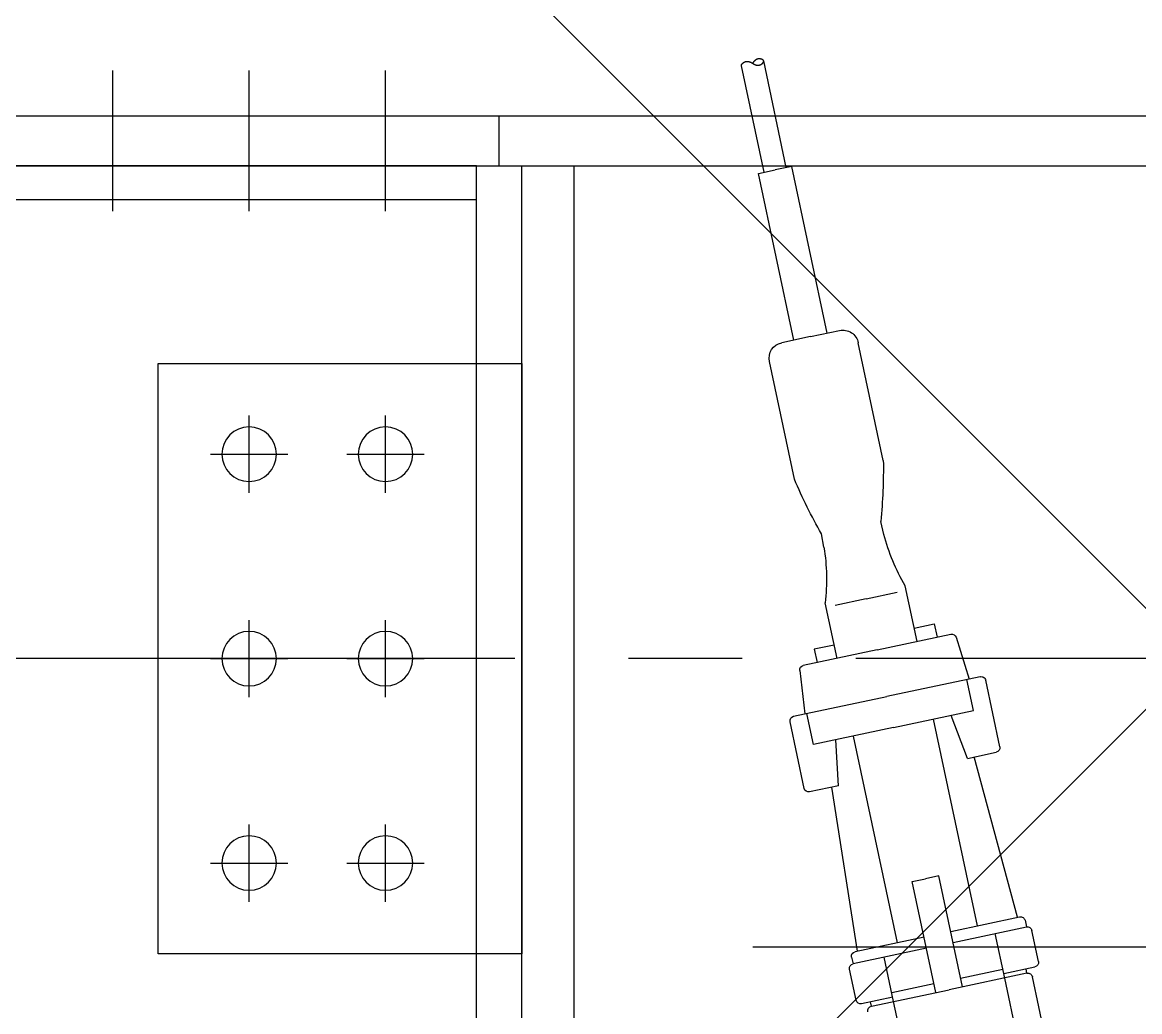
# Model space of a CAD drawing. Extents: x -668440 to 1010955, y -1678500 to 210463.
# Drawn here: x -633177 to -628260, y -895633 to -891277 of the extents above; entities that cross this region are included whole.
import ezdxf

# ---------------------------------------------------------------- set-up
doc = ezdxf.new("R2010")
doc.units = 0
doc.header["$MEASUREMENT"] = 0
doc.linetypes.add('CENTER', pattern=[2, 1.25, -0.25, 0.25, -0.25])
doc.layers.get('0').update_dxf_attribs({"color": 3, "linetype": 'CONTINUOUS'})
doc.layers.add('00_ADDL', color=253, linetype='CONTINUOUS', plot=False)
for name, color, linetype in [('100', 5, 'CENTER'), ('BEAM_H-434x299x10x15x13', 7, 'CONTINUOUS'), ('BOLT', 4, 'CONTINUOUS'), ('COL_H-594x302x14x23x13', 7, 'CONTINUOUS'), ('ctp400-40-60-60-0-0-M22', 7, 'CONTINUOUS'), ('SH400-12-3-3-M22@90(0.0)', 7, 'CONTINUOUS'), ('SP400-40-60-60-0-0-M22-200-K6-614-322-0-168-TYPE2', 7, 'CONTINUOUS'), ('注記', 3, 'CONTINUOUS')]:
    doc.layers.add(name, color=color, linetype=linetype)

# ---------------------------------------------------------------- blocks, each defined once
blk = doc.blocks.new('tc02')
at = {"layer": '注記', "color": 4, "linetype": 'Continuous'}
for p, q in [((-18565.46, 32787.62), (-18565.46, 32677.62)), ((-18627.46, 32765.62), (-18627.46, 32675.62)), ((-18577.46, 32765.62), (-18577.46, 32675.62)), ((-18627.46, 32673.62), (-18641.46, 32673.62)), ((-18637.46, 32675.62), (-18602.46, 32675.62)), ((-18637.46, 32675.62), (-18637.46, 32673.62)), ((-18627.46, 32675.62), (-18627.46, 32655.62)), ((-18608.46, 32675.62), (-18608.46, 32625.62)), ((-18567.46, 32675.62), (-18602.46, 32675.62)), ((-18596.46, 32675.62), (-18596.46, 32625.62)), ((-18577.46, 32675.62), (-18577.46, 32655.62)), ((-18577.46, 32673.62), (-18563.46, 32673.62)), ((-18567.46, 32675.62), (-18567.46, 32673.62)), ((-18643.46, 32671.62), (-18643.46, 32657.62)), ((-18608.46, 32671.62), (-18627.46, 32671.62)), ((-18596.46, 32671.62), (-18577.46, 32671.62)), ((-18561.46, 32671.62), (-18561.46, 32657.62)), ((-18608.46, 32655.62), (-18641.46, 32655.62)), ((-18641.46, 32652.62), (-18641.46, 32655.62)), ((-18596.46, 32655.62), (-18563.46, 32655.62)), ((-18563.46, 32652.62), (-18563.46, 32655.62)), ((-18608.46, 32650.62), (-18639.46, 32650.62)), ((-18638.46, 32650.62), (-18634.46, 32577.62)), ((-18620.46, 32650.62), (-18620.46, 32557.62)), ((-18596.46, 32650.62), (-18565.46, 32650.62)), ((-18584.46, 32650.62), (-18584.46, 32557.62)), ((-18566.46, 32650.62), (-18570.46, 32577.62)), ((-18608.46, 32625.62), (-18602.46, 32625.62)), ((-18596.46, 32625.62), (-18602.46, 32625.62)), ((-18646.46, 32575.62), (-18646.46, 32545.62)), ((-18631.46, 32577.62), (-18644.46, 32577.62)), ((-18631.46, 32577.62), (-18628.46, 32557.62)), ((-18573.46, 32577.62), (-18576.46, 32557.62)), ((-18573.46, 32577.62), (-18560.46, 32577.62)), ((-18558.46, 32575.62), (-18558.46, 32545.62)), ((-18602.46, 32557.62), (-18638.46, 32557.62)), ((-18638.46, 32557.62), (-18638.46, 32543.62)), ((-18602.46, 32557.62), (-18566.46, 32557.62)), ((-18566.46, 32557.62), (-18566.46, 32543.62)), ((-18644.46, 32543.62), (-18602.46, 32543.62)), ((-18637.63, 32524.43), (-18639.46, 32543.62)), ((-18560.46, 32543.62), (-18602.46, 32543.62)), ((-18567.29, 32524.43), (-18565.46, 32543.62)), ((-18602.46, 32522.62), (-18635.64, 32522.62)), ((-18629.46, 32516.62), (-18629.46, 32522.62)), ((-18620.46, 32522.62), (-18620.46, 32497.62)), ((-18602.46, 32522.62), (-18569.28, 32522.62)), ((-18584.46, 32522.62), (-18584.46, 32497.62)), ((-18575.46, 32516.62), (-18575.46, 32522.62)), ((-18620.46, 32516.62), (-18629.46, 32516.62)), ((-18584.46, 32516.62), (-18575.46, 32516.62)), ((-18602.46, 32499.62), (-18616.46, 32499.62)), ((-18602.46, 32499.62), (-18588.46, 32499.62)), ((-18615.94, 32473.61), (-18615.81, 32467.61)), ((-18588.98, 32473.61), (-18589.11, 32467.61)), ((-18622.46, 32441.62), (-18622.46, 32388.62)), ((-18582.46, 32441.62), (-18582.46, 32388.62)), ((-18602.46, 32381.62), (-18615.46, 32381.62)), ((-18609.96, 32381.62), (-18609.96, 32306.62)), ((-18602.46, 32381.62), (-18589.46, 32381.62)), ((-18594.96, 32381.62), (-18594.96, 32306.62)), ((-18609.96, 32306.62), (-18602.46, 32306.62)), ((-18607.46, 32306.62), (-18607.46, 32258.62)), ((-18594.96, 32306.62), (-18602.46, 32306.62)), ((-18597.46, 32306.62), (-18597.46, 32258.62)), ((-18607.46, 32258.62), (-18607.46, 32258.6)), ((-18607.46, 32258.6), (-18607.46, 32258.58)), ((-18607.46, 32258.58), (-18607.46, 32258.57)), ((-18607.46, 32258.57), (-18607.46, 32258.55)), ((-18607.46, 32258.55), (-18607.45, 32258.54)), ((-18607.45, 32258.54), (-18607.45, 32258.52)), ((-18607.45, 32258.52), (-18607.45, 32258.5)), ((-18607.45, 32258.5), (-18607.45, 32258.49)), ((-18607.45, 32258.49), (-18607.44, 32258.47)), ((-18607.44, 32258.47), (-18607.44, 32258.45)), ((-18607.44, 32258.45), (-18607.43, 32258.44)), ((-18607.43, 32258.44), (-18607.43, 32258.42)), ((-18607.43, 32258.42), (-18607.42, 32258.41)), ((-18607.42, 32258.41), (-18607.41, 32258.39)), ((-18607.41, 32258.39), (-18607.41, 32258.37)), ((-18607.41, 32258.37), (-18607.4, 32258.36)), ((-18607.4, 32258.36), (-18607.39, 32258.34)), ((-18607.39, 32258.34), (-18607.38, 32258.32)), ((-18607.38, 32258.32), (-18607.37, 32258.31)), ((-18607.37, 32258.31), (-18607.37, 32258.29)), ((-18607.37, 32258.29), (-18607.36, 32258.28)), ((-18607.36, 32258.28), (-18607.35, 32258.26)), ((-18607.35, 32258.26), (-18607.34, 32258.24)), ((-18607.34, 32258.24), (-18607.32, 32258.23)), ((-18607.32, 32258.23), (-18607.31, 32258.21)), ((-18607.31, 32258.21), (-18607.3, 32258.19)), ((-18607.3, 32258.19), (-18607.29, 32258.18)), ((-18607.29, 32258.18), (-18607.27, 32258.16)), ((-18607.27, 32258.16), (-18607.26, 32258.15)), ((-18607.26, 32258.15), (-18607.25, 32258.13)), ((-18607.25, 32258.13), (-18607.23, 32258.11)), ((-18607.23, 32258.11), (-18607.22, 32258.1)), ((-18607.22, 32258.1), (-18607.2, 32258.08)), ((-18607.2, 32258.08), (-18607.19, 32258.06)), ((-18607.19, 32258.06), (-18607.17, 32258.05)), ((-18607.17, 32258.05), (-18607.15, 32258.03)), ((-18607.15, 32258.03), (-18607.14, 32258.02)), ((-18607.14, 32258.02), (-18607.12, 32258)), ((-18607.12, 32258), (-18607.1, 32257.98)), ((-18607.1, 32257.98), (-18607.08, 32257.97)), ((-18607.08, 32257.97), (-18607.06, 32257.95)), ((-18607.06, 32257.95), (-18607.04, 32257.93)), ((-18607.04, 32257.93), (-18607.02, 32257.92)), ((-18607.02, 32257.92), (-18607, 32257.9)), ((-18607, 32257.9), (-18606.98, 32257.89)), ((-18606.98, 32257.89), (-18606.96, 32257.87)), ((-18606.96, 32257.87), (-18606.94, 32257.85)), ((-18606.94, 32257.85), (-18606.91, 32257.84)), ((-18606.91, 32257.84), (-18606.89, 32257.82)), ((-18606.89, 32257.82), (-18606.87, 32257.8)), ((-18606.87, 32257.8), (-18606.84, 32257.79)), ((-18606.84, 32257.79), (-18606.82, 32257.77)), ((-18606.82, 32257.77), (-18606.8, 32257.76)), ((-18606.8, 32257.76), (-18606.77, 32257.74)), ((-18606.77, 32257.74), (-18606.74, 32257.72)), ((-18606.74, 32257.72), (-18606.72, 32257.71)), ((-18606.72, 32257.71), (-18606.69, 32257.69)), ((-18606.69, 32257.69), (-18606.66, 32257.67)), ((-18606.66, 32257.67), (-18606.64, 32257.66)), ((-18606.64, 32257.66), (-18606.61, 32257.64)), ((-18606.61, 32257.64), (-18606.58, 32257.63)), ((-18606.58, 32257.63), (-18606.55, 32257.61)), ((-18606.55, 32257.61), (-18606.52, 32257.59)), ((-18606.52, 32257.59), (-18606.49, 32257.58)), ((-18606.49, 32257.58), (-18606.43, 32257.54)), ((-18606.43, 32257.54), (-18606.37, 32257.51)), ((-18606.37, 32257.51), (-18606.31, 32257.49)), ((-18606.31, 32257.49), (-18606.25, 32257.46)), ((-18606.25, 32257.46), (-18606.18, 32257.43)), ((-18606.18, 32257.43), (-18606.12, 32257.41)), ((-18606.12, 32257.41), (-18606.06, 32257.39)), ((-18606.06, 32257.39), (-18606, 32257.37)), ((-18606, 32257.37), (-18605.94, 32257.35)), ((-18605.94, 32257.35), (-18605.88, 32257.33)), ((-18605.88, 32257.33), (-18605.82, 32257.31)), ((-18605.82, 32257.31), (-18605.75, 32257.3)), ((-18605.75, 32257.3), (-18605.69, 32257.28)), ((-18605.69, 32257.28), (-18605.63, 32257.27)), ((-18605.63, 32257.27), (-18605.57, 32257.26)), ((-18605.57, 32257.26), (-18605.51, 32257.25)), ((-18605.51, 32257.25), (-18605.45, 32257.24)), ((-18605.45, 32257.24), (-18605.38, 32257.24)), ((-18605.38, 32257.24), (-18605.32, 32257.23)), ((-18605.32, 32257.23), (-18605.26, 32257.23)), ((-18605.26, 32257.23), (-18605.2, 32257.23)), ((-18605.2, 32257.23), (-18605.13, 32257.23)), ((-18605.13, 32257.23), (-18605.07, 32257.23)), ((-18605.07, 32257.23), (-18605.01, 32257.24)), ((-18605.01, 32257.24), (-18604.95, 32257.24)), ((-18604.95, 32257.24), (-18604.88, 32257.25)), ((-18604.88, 32257.25), (-18604.82, 32257.25)), ((-18604.82, 32257.25), (-18604.76, 32257.26)), ((-18604.76, 32257.26), (-18604.7, 32257.27)), ((-18604.7, 32257.27), (-18604.63, 32257.29)), ((-18604.63, 32257.29), (-18604.57, 32257.3)), ((-18604.57, 32257.3), (-18604.51, 32257.32)), ((-18604.51, 32257.32), (-18604.44, 32257.33)), ((-18604.44, 32257.33), (-18604.38, 32257.35)), ((-18604.38, 32257.35), (-18604.32, 32257.37)), ((-18604.32, 32257.37), (-18604.26, 32257.39)), ((-18604.26, 32257.39), (-18604.19, 32257.42)), ((-18604.19, 32257.42), (-18604.13, 32257.44)), ((-18604.13, 32257.44), (-18604.07, 32257.47)), ((-18604.07, 32257.47), (-18604, 32257.5)), ((-18604, 32257.5), (-18603.94, 32257.52)), ((-18603.94, 32257.52), (-18603.88, 32257.56)), ((-18603.88, 32257.56), (-18603.81, 32257.59)), ((-18603.81, 32257.59), (-18603.75, 32257.62)), ((-18603.75, 32257.62), (-18603.68, 32257.66)), ((-18603.68, 32257.66), (-18603.62, 32257.69)), ((-18603.62, 32257.69), (-18603.56, 32257.73)), ((-18603.56, 32257.73), (-18603.49, 32257.77)), ((-18603.49, 32257.77), (-18603.43, 32257.81)), ((-18603.43, 32257.81), (-18603.36, 32257.86)), ((-18603.36, 32257.86), (-18603.3, 32257.9)), ((-18603.3, 32257.9), (-18603.24, 32257.95)), ((-18603.24, 32257.95), (-18603.17, 32257.99)), ((-18603.17, 32257.99), (-18603.11, 32258.04)), ((-18603.11, 32258.04), (-18603.04, 32258.09)), ((-18603.04, 32258.09), (-18602.98, 32258.15)), ((-18602.98, 32258.15), (-18602.91, 32258.2)), ((-18602.91, 32258.2), (-18602.85, 32258.25)), ((-18602.85, 32258.25), (-18602.78, 32258.31)), ((-18602.78, 32258.31), (-18602.72, 32258.37)), ((-18602.72, 32258.37), (-18602.66, 32258.43)), ((-18602.66, 32258.43), (-18602.59, 32258.49)), ((-18602.59, 32258.49), (-18602.53, 32258.55)), ((-18602.53, 32258.55), (-18602.46, 32258.62)), ((-18602.46, 32258.62), (-18602.4, 32258.68)), ((-18602.4, 32258.55), (-18602.46, 32258.62)), ((-18602.4, 32258.68), (-18602.33, 32258.74)), ((-18602.33, 32258.49), (-18602.4, 32258.55)), ((-18602.33, 32258.74), (-18602.27, 32258.8)), ((-18602.27, 32258.43), (-18602.33, 32258.49)), ((-18602.27, 32258.8), (-18602.2, 32258.86)), ((-18602.2, 32258.37), (-18602.27, 32258.43)), ((-18602.2, 32258.86), (-18602.14, 32258.92)), ((-18602.14, 32258.31), (-18602.2, 32258.37)), ((-18602.14, 32258.92), (-18602.07, 32258.98)), ((-18602.07, 32258.25), (-18602.14, 32258.31)), ((-18602.07, 32258.98), (-18602.01, 32259.03)), ((-18602.01, 32258.2), (-18602.07, 32258.25)), ((-18602.01, 32259.03), (-18601.94, 32259.09)), ((-18601.94, 32258.15), (-18602.01, 32258.2)), ((-18601.94, 32259.09), (-18601.88, 32259.14)), ((-18601.88, 32258.09), (-18601.94, 32258.15)), ((-18601.88, 32259.14), (-18601.81, 32259.19)), ((-18601.81, 32258.04), (-18601.88, 32258.09)), ((-18601.81, 32259.19), (-18601.75, 32259.24)), ((-18601.75, 32257.99), (-18601.81, 32258.04)), ((-18601.75, 32259.24), (-18601.69, 32259.29)), ((-18601.69, 32257.95), (-18601.75, 32257.99)), ((-18601.69, 32259.29), (-18601.62, 32259.33)), ((-18601.62, 32257.9), (-18601.69, 32257.95)), ((-18601.62, 32259.33), (-18601.56, 32259.38)), ((-18601.56, 32257.86), (-18601.62, 32257.9)), ((-18601.56, 32259.38), (-18601.49, 32259.42)), ((-18601.49, 32257.81), (-18601.56, 32257.86)), ((-18601.49, 32259.42), (-18601.43, 32259.46)), ((-18601.43, 32257.77), (-18601.49, 32257.81)), ((-18601.43, 32259.46), (-18601.36, 32259.5)), ((-18601.36, 32257.73), (-18601.43, 32257.77)), ((-18601.36, 32259.5), (-18601.3, 32259.54)), ((-18601.3, 32257.69), (-18601.36, 32257.73)), ((-18601.3, 32259.54), (-18601.24, 32259.58)), ((-18601.24, 32257.66), (-18601.3, 32257.69)), ((-18601.24, 32259.58), (-18601.17, 32259.61)), ((-18601.17, 32257.62), (-18601.24, 32257.66)), ((-18601.17, 32259.61), (-18601.11, 32259.65)), ((-18601.11, 32257.59), (-18601.17, 32257.62)), ((-18601.11, 32259.65), (-18601.05, 32259.68)), ((-18601.05, 32257.56), (-18601.11, 32257.59)), ((-18601.05, 32259.68), (-18600.98, 32259.71)), ((-18600.98, 32257.52), (-18601.05, 32257.56)), ((-18600.98, 32259.71), (-18600.92, 32259.74)), ((-18600.92, 32257.5), (-18600.98, 32257.52)), ((-18600.92, 32259.74), (-18600.86, 32259.77)), ((-18600.86, 32257.47), (-18600.92, 32257.5)), ((-18600.86, 32259.77), (-18600.79, 32259.79)), ((-18600.79, 32257.44), (-18600.86, 32257.47)), ((-18600.79, 32259.79), (-18600.73, 32259.82)), ((-18600.73, 32257.42), (-18600.79, 32257.44)), ((-18600.73, 32259.82), (-18600.67, 32259.84)), ((-18600.67, 32257.39), (-18600.73, 32257.42)), ((-18600.67, 32259.84), (-18600.6, 32259.86)), ((-18600.6, 32257.37), (-18600.67, 32257.39)), ((-18600.6, 32259.86), (-18600.54, 32259.88)), ((-18600.54, 32257.35), (-18600.6, 32257.37)), ((-18600.54, 32259.88), (-18600.48, 32259.9)), ((-18600.48, 32257.33), (-18600.54, 32257.35)), ((-18600.48, 32259.9), (-18600.41, 32259.92)), ((-18600.41, 32257.32), (-18600.48, 32257.33)), ((-18600.41, 32259.92), (-18600.35, 32259.93)), ((-18600.35, 32257.3), (-18600.41, 32257.32)), ((-18600.35, 32259.93), (-18600.29, 32259.95)), ((-18600.29, 32257.29), (-18600.35, 32257.3)), ((-18600.29, 32259.95), (-18600.23, 32259.96)), ((-18600.23, 32257.27), (-18600.29, 32257.29)), ((-18600.23, 32259.96), (-18600.16, 32259.97)), ((-18600.16, 32257.26), (-18600.23, 32257.27)), ((-18600.16, 32259.97), (-18600.1, 32259.98)), ((-18600.1, 32257.25), (-18600.16, 32257.26)), ((-18600.1, 32259.98), (-18600.04, 32259.99)), ((-18600.04, 32257.25), (-18600.1, 32257.25)), ((-18600.04, 32259.99), (-18599.97, 32259.99)), ((-18599.97, 32257.24), (-18600.04, 32257.25)), ((-18599.97, 32259.99), (-18599.91, 32260)), ((-18599.91, 32257.24), (-18599.97, 32257.24)), ((-18599.91, 32260), (-18599.85, 32260)), ((-18599.85, 32257.23), (-18599.91, 32257.24)), ((-18599.85, 32260), (-18599.79, 32260)), ((-18599.79, 32257.23), (-18599.85, 32257.23)), ((-18599.79, 32260), (-18599.73, 32260)), ((-18599.73, 32257.23), (-18599.79, 32257.23)), ((-18599.73, 32260), (-18599.66, 32260)), ((-18599.66, 32257.23), (-18599.73, 32257.23)), ((-18599.66, 32260), (-18599.6, 32260)), ((-18599.6, 32257.23), (-18599.66, 32257.23)), ((-18599.6, 32260), (-18599.54, 32259.99)), ((-18599.54, 32257.24), (-18599.6, 32257.23)), ((-18599.54, 32259.99), (-18599.48, 32259.99)), ((-18599.48, 32257.24), (-18599.54, 32257.24)), ((-18599.48, 32259.99), (-18599.42, 32259.98)), ((-18599.42, 32257.25), (-18599.48, 32257.24)), ((-18599.42, 32259.98), (-18599.35, 32259.97)), ((-18599.35, 32257.26), (-18599.42, 32257.25)), ((-18599.35, 32259.97), (-18599.29, 32259.96)), ((-18599.29, 32257.27), (-18599.35, 32257.26)), ((-18599.29, 32259.96), (-18599.23, 32259.95)), ((-18599.23, 32257.28), (-18599.29, 32257.27)), ((-18599.23, 32259.95), (-18599.17, 32259.94)), ((-18599.17, 32257.3), (-18599.23, 32257.28)), ((-18599.17, 32259.94), (-18599.11, 32259.92)), ((-18599.11, 32257.31), (-18599.17, 32257.3)), ((-18599.11, 32259.92), (-18599.05, 32259.91)), ((-18599.05, 32257.33), (-18599.11, 32257.31)), ((-18599.05, 32259.91), (-18598.98, 32259.89)), ((-18598.98, 32257.35), (-18599.05, 32257.33)), ((-18598.98, 32259.89), (-18598.92, 32259.87)), ((-18598.92, 32257.37), (-18598.98, 32257.35)), ((-18598.92, 32259.87), (-18598.86, 32259.85)), ((-18598.86, 32257.39), (-18598.92, 32257.37)), ((-18598.86, 32259.85), (-18598.8, 32259.82)), ((-18598.8, 32257.41), (-18598.86, 32257.39)), ((-18598.8, 32259.82), (-18598.74, 32259.8)), ((-18598.74, 32257.43), (-18598.8, 32257.41)), ((-18598.74, 32259.8), (-18598.68, 32259.77)), ((-18598.68, 32257.46), (-18598.74, 32257.43)), ((-18598.68, 32259.77), (-18598.62, 32259.75)), ((-18598.62, 32257.49), (-18598.68, 32257.46)), ((-18598.62, 32259.75), (-18598.56, 32259.72)), ((-18598.56, 32257.51), (-18598.62, 32257.49)), ((-18598.56, 32259.72), (-18598.49, 32259.69)), ((-18598.49, 32257.54), (-18598.56, 32257.51)), ((-18598.49, 32259.69), (-18598.43, 32259.66)), ((-18598.43, 32257.58), (-18598.49, 32257.54)), ((-18598.43, 32259.66), (-18598.37, 32259.62)), ((-18598.37, 32257.61), (-18598.43, 32257.58)), ((-18598.37, 32259.62), (-18598.32, 32259.59)), ((-18598.32, 32257.64), (-18598.37, 32257.61)), ((-18598.32, 32259.59), (-18598.26, 32259.56)), ((-18598.26, 32257.67), (-18598.32, 32257.64)), ((-18598.26, 32259.56), (-18598.21, 32259.53)), ((-18598.21, 32257.71), (-18598.26, 32257.67)), ((-18598.21, 32259.53), (-18598.15, 32259.49)), ((-18598.15, 32257.74), (-18598.21, 32257.71)), ((-18598.15, 32259.49), (-18598.1, 32259.46)), ((-18598.1, 32257.77), (-18598.15, 32257.74)), ((-18598.1, 32259.46), (-18598.05, 32259.43)), ((-18598.05, 32257.8), (-18598.1, 32257.77)), ((-18598.05, 32259.43), (-18598.01, 32259.4)), ((-18598.01, 32257.84), (-18598.05, 32257.8)), ((-18598.01, 32259.4), (-18597.96, 32259.36)), ((-18597.96, 32257.87), (-18598.01, 32257.84)), ((-18597.96, 32259.36), (-18597.92, 32259.33)), ((-18597.92, 32257.9), (-18597.96, 32257.87)), ((-18597.92, 32259.33), (-18597.88, 32259.3)), ((-18597.88, 32257.93), (-18597.92, 32257.9)), ((-18597.88, 32259.3), (-18597.84, 32259.27)), ((-18597.84, 32257.97), (-18597.88, 32257.93)), ((-18597.84, 32259.27), (-18597.8, 32259.23)), ((-18597.8, 32258), (-18597.84, 32257.97)), ((-18597.8, 32259.23), (-18597.77, 32259.2)), ((-18597.77, 32258.03), (-18597.8, 32258)), ((-18597.77, 32259.2), (-18597.74, 32259.17)), ((-18597.74, 32258.06), (-18597.77, 32258.03)), ((-18597.74, 32259.17), (-18597.7, 32259.14)), ((-18597.7, 32258.1), (-18597.74, 32258.06)), ((-18597.7, 32259.14), (-18597.67, 32259.1)), ((-18597.67, 32258.13), (-18597.7, 32258.1)), ((-18597.67, 32259.1), (-18597.65, 32259.07)), ((-18597.65, 32258.16), (-18597.67, 32258.13)), ((-18597.65, 32259.07), (-18597.62, 32259.04)), ((-18597.62, 32258.19), (-18597.65, 32258.16)), ((-18597.62, 32259.04), (-18597.6, 32259.01)), ((-18597.6, 32258.23), (-18597.62, 32258.19)), ((-18597.6, 32259.01), (-18597.58, 32258.97)), ((-18597.58, 32258.26), (-18597.6, 32258.23)), ((-18597.58, 32258.97), (-18597.56, 32258.94)), ((-18597.56, 32258.29), (-18597.58, 32258.26)), ((-18597.56, 32258.94), (-18597.54, 32258.91)), ((-18597.54, 32258.32), (-18597.56, 32258.29)), ((-18597.54, 32258.91), (-18597.52, 32258.88)), ((-18597.52, 32258.36), (-18597.54, 32258.32)), ((-18597.52, 32258.88), (-18597.51, 32258.84)), ((-18597.51, 32258.39), (-18597.52, 32258.36)), ((-18597.51, 32258.84), (-18597.49, 32258.81)), ((-18597.49, 32258.42), (-18597.51, 32258.39)), ((-18597.49, 32258.81), (-18597.48, 32258.78)), ((-18597.48, 32258.45), (-18597.49, 32258.42)), ((-18597.48, 32258.78), (-18597.48, 32258.75)), ((-18597.48, 32258.75), (-18597.47, 32258.71)), ((-18597.47, 32258.52), (-18597.48, 32258.49)), ((-18597.48, 32258.49), (-18597.48, 32258.45)), ((-18597.47, 32258.71), (-18597.46, 32258.68)), ((-18597.46, 32258.55), (-18597.47, 32258.52)), ((-18597.46, 32258.68), (-18597.46, 32258.65)), ((-18597.46, 32258.65), (-18597.46, 32258.62)), ((-18597.46, 32258.62), (-18597.46, 32258.58)), ((-18597.46, 32258.58), (-18597.46, 32258.55))]:
    blk.add_line(p, q, dxfattribs=at)
for centre, radius, start, end in [((-18641.46, 32671.62), 2, 90, 180), ((-18637.46, 32677.62), 2, 180, 270), ((-18567.46, 32677.62), 2, 270, 0), ((-18563.46, 32671.62), 2, 0, 90), ((-18641.46, 32657.62), 2, 180, 270), ((-18563.46, 32657.62), 2, 270, 0), ((-18639.46, 32652.62), 2, 180, 270), ((-18565.46, 32652.62), 2, 270, 0), ((-18644.46, 32575.62), 2, 90, 180), ((-18560.46, 32575.62), 2, 0, 90), ((-18644.46, 32545.62), 2, 180, 270), ((-18560.46, 32545.62), 2, 270, 0), ((-18635.64, 32524.62), 2, 185.4404, 270), ((-18569.28, 32524.62), 2, 270, 354.5596), ((-18708.46, 32468.62), 92.66, 3.0891, 18.2394), ((-18496.46, 32468.62), 92.66, 161.7606, 176.9109), ((-18385.01, 32394.72), 242.04, 162.4725, 168.827), ((-18819.91, 32394.72), 242.04, 11.173, 17.5275), ((-18615.46, 32388.62), 7, 180, 270), ((-18589.46, 32388.62), 7, 270, 0)]:
    blk.add_arc(centre, radius, start, end, dxfattribs=at)
blk = doc.blocks.new('剛接合部C1Y')
at = {"layer": '00_ADDL'}
for p, q in [((-230770.77238, -393132.59222), (-228970.77238, -394932.59222)), ((-228970.77238, -393132.59222), (-230770.77238, -394932.59222))]:
    blk.add_line(p, q, dxfattribs=at)
at = {"layer": '00_ADDL', "transparency": 33554661}
blk.add_line((-228105.77238, -394159.59222), (-230066.06511, -394159.59222), dxfattribs=at)
at = {"layer": '100', "linetype": 'CENTER', "ltscale": 200}
blk.add_line((-226970.77238, -394032.59222), (-232770.77238, -394032.59222), dxfattribs=at)
at = {"layer": 'BEAM_H-434x299x10x15x13'}
for p, q in [((-230187.77238, -393815.59222), (-230770.77238, -393815.59222)), ((-230187.77238, -394249.59222), (-230187.77238, -393815.59222)), ((-230187.77238, -393830.59222), (-230770.77238, -393830.59222))]:
    blk.add_line(p, q, dxfattribs=at)
at = {"layer": 'BOLT'}
for p, q in [((-230347.77238, -393835.59222), (-230347.77238, -393773.59222)), ((-230287.77238, -393835.59222), (-230287.77238, -393773.59222)), ((-230227.77238, -393835.59222), (-230227.77238, -393773.59222)), ((-230287.77238, -393959.59222), (-230287.77238, -393925.59222)), ((-230227.77238, -393959.59222), (-230227.77238, -393925.59222)), ((-230304.77238, -393942.59222), (-230270.77238, -393942.59222)), ((-230244.77238, -393942.59222), (-230210.77238, -393942.59222)), ((-230287.77238, -394049.59222), (-230287.77238, -394015.59222)), ((-230227.77238, -394049.59222), (-230227.77238, -394015.59222)), ((-230304.77238, -394032.59222), (-230270.77238, -394032.59222)), ((-230244.77238, -394032.59222), (-230210.77238, -394032.59222)), ((-230287.77238, -394139.59222), (-230287.77238, -394105.59222)), ((-230227.77238, -394139.59222), (-230227.77238, -394105.59222)), ((-230304.77238, -394122.59222), (-230270.77238, -394122.59222)), ((-230244.77238, -394122.59222), (-230210.77238, -394122.59222))]:
    blk.add_line(p, q, dxfattribs=at)
at = {"layer": 'COL_H-594x302x14x23x13'}
for p, q in [((-230167.77238, -394932.59222), (-230167.77238, -393815.59222)), ((-230144.77238, -394932.59222), (-230144.77238, -393815.59222))]:
    blk.add_line(p, q, dxfattribs=at)
at = {"layer": 'ctp400-40-60-60-0-0-M22'}
blk.add_line((-230177.77238, -393815.59222), (-229563.77238, -393815.59222), dxfattribs=at)
at = {"layer": 'SH400-12-3-3-M22@90(0.0)'}
for p, q in [((-230327.77238, -394162.59222), (-230327.77238, -393902.59222)), ((-230327.77238, -393902.59222), (-230167.77238, -393902.59222)), ((-230167.77238, -393902.59222), (-230167.77238, -394162.59222)), ((-230167.77238, -394162.59222), (-230327.77238, -394162.59222))]:
    blk.add_line(p, q, dxfattribs=at)
at = {"layer": 'SH400-12-3-3-M22@90(0.0)', "extrusion": (0, 6.12323e-17, -1)}
for centre in [(230287.77238, -393942.59222), (230227.77238, -393942.59222), (230287.77238, -394032.59222), (230227.77238, -394032.59222), (230287.77238, -394122.59222), (230227.77238, -394122.59222)]:
    blk.add_circle(centre, 12, dxfattribs=at)
at = {"layer": 'SP400-40-60-60-0-0-M22-200-K6-614-322-0-168-TYPE2'}
for p, q in [((-230567.77238, -393793.59222), (-229173.77238, -393793.59222)), ((-230177.77238, -393815.59222), (-230177.77238, -393793.59222)), ((-230567.77238, -393815.59222), (-229173.77238, -393815.59222))]:
    blk.add_line(p, q, dxfattribs=at)
at = {"xscale": -1, "rotation": 191.9761324442034}
blk.add_blockref('tc02', (-218562.43047, -358353.89643, 500), dxfattribs=at)

msp = doc.modelspace()

# ---------------------------------------------------------------- block references
at = {"xscale": 10, "yscale": 10, "zscale": 10}
msp.add_blockref('剛接合部C1Y', (1670698.6842, 3046247.35843, 5600), dxfattribs=at)

doc.saveas('drawing.dxf')
